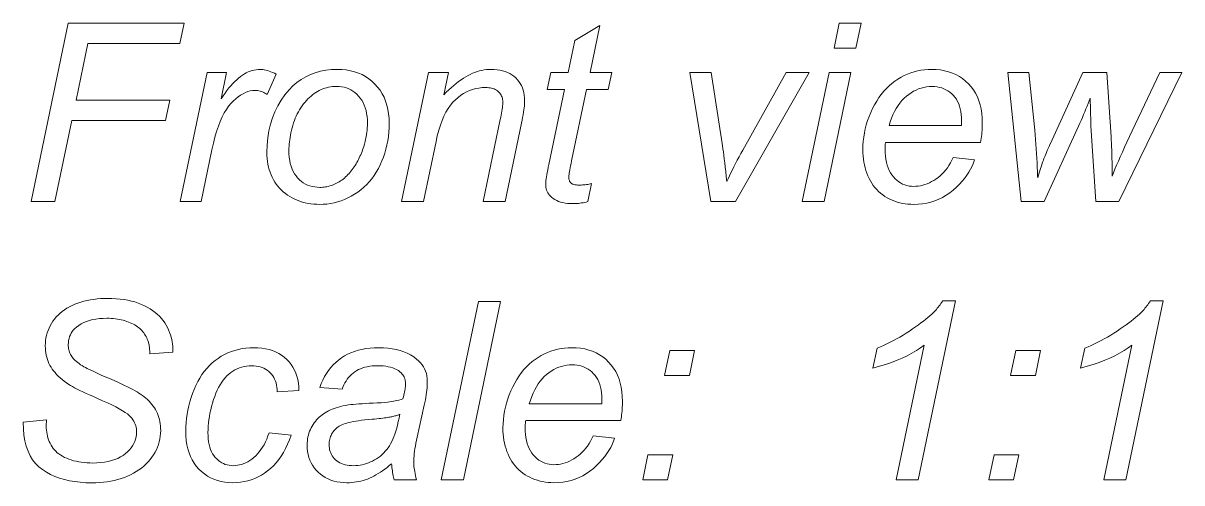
# Model space of a CAD drawing. Extents: x 0 to 297, y 0 to 547.
# Drawn here: x 145.99 to 171.99, y 459.95 to 470.26 of the extents above; entities that cross this region are included whole.
import ezdxf

# ---------------------------------------------------------------- set-up
doc = ezdxf.new("R2010")
doc.units = 0

msp = doc.modelspace()

# ---------------------------------------------------------------- linework, layer by layer
at = {"color": 7, "lineweight": 13}
for points in [[(146.169, 466.265), (147.004, 470.265), (149.604, 470.265), (149.509, 469.809), (147.444, 469.809), (147.179, 468.535), (149.283, 468.535), (149.187, 468.079), (147.083, 468.079), (146.704, 466.265)], [(158.745, 466.666), (158.663, 466.262), (158.628, 466.253), (158.593, 466.245), (158.558, 466.238), (158.523, 466.232), (158.489, 466.227), (158.454, 466.223), (158.42, 466.22), (158.386, 466.217), (158.353, 466.216), (158.319, 466.216), (158.262, 466.217), (158.206, 466.221), (158.153, 466.229), (158.103, 466.239), (158.055, 466.252), (158.009, 466.268), (157.966, 466.286), (157.925, 466.308), (157.886, 466.333), (157.85, 466.36), (157.825, 466.383), (157.803, 466.407), (157.783, 466.433), (157.766, 466.46), (157.752, 466.489), (157.74, 466.52), (157.731, 466.552), (157.724, 466.585), (157.72, 466.621), (157.719, 466.658), (157.72, 466.679), (157.722, 466.706), (157.725, 466.737), (157.73, 466.774), (157.737, 466.815), (157.745, 466.862), (157.754, 466.913), (157.764, 466.969), (157.777, 467.031), (157.79, 467.097), (158.142, 468.78), (157.752, 468.78), (157.831, 469.162), (158.221, 469.162), (158.371, 469.874), (158.936, 470.216), (158.715, 469.162), (159.201, 469.162), (159.119, 468.78), (158.636, 468.78), (158.3, 467.179), (158.288, 467.12), (158.278, 467.066), (158.268, 467.017), (158.26, 466.974), (158.253, 466.935), (158.248, 466.9), (158.243, 466.871), (158.24, 466.847), (158.238, 466.828), (158.238, 466.813), (158.238, 466.796), (158.24, 466.78), (158.242, 466.764), (158.246, 466.75), (158.25, 466.736), (158.256, 466.723), (158.262, 466.711), (158.27, 466.7), (158.278, 466.689), (158.288, 466.679), (158.299, 466.671), (158.311, 466.663), (158.324, 466.656), (158.339, 466.65), (158.354, 466.645), (158.372, 466.64), (158.39, 466.637), (158.41, 466.635), (158.431, 466.633), (158.453, 466.633), (158.485, 466.633), (158.517, 466.634), (158.548, 466.636), (158.578, 466.638), (158.608, 466.641), (158.637, 466.645), (158.665, 466.649), (158.692, 466.654), (158.719, 466.66)], [(164.191, 469.705), (164.308, 470.265), (164.8, 470.265), (164.682, 469.705)], [(149.514, 466.265), (150.12, 469.162), (150.557, 469.162), (150.434, 468.57), (150.479, 468.636), (150.523, 468.698), (150.567, 468.756), (150.611, 468.811), (150.655, 468.862), (150.699, 468.91), (150.743, 468.955), (150.786, 468.995), (150.829, 469.033), (150.872, 469.067), (150.915, 469.097), (150.958, 469.125), (151.001, 469.149), (151.045, 469.17), (151.088, 469.188), (151.132, 469.202), (151.176, 469.213), (151.221, 469.221), (151.265, 469.226), (151.31, 469.228), (151.34, 469.227), (151.371, 469.224), (151.404, 469.218), (151.439, 469.211), (151.474, 469.201), (151.511, 469.19), (151.55, 469.176), (151.589, 469.16), (151.63, 469.142), (151.673, 469.121), (151.471, 468.663), (151.445, 468.681), (151.419, 468.696), (151.392, 468.71), (151.364, 468.722), (151.336, 468.733), (151.308, 468.741), (151.279, 468.747), (151.25, 468.752), (151.22, 468.755), (151.19, 468.756), (151.138, 468.753), (151.086, 468.744), (151.033, 468.73), (150.98, 468.71), (150.927, 468.683), (150.874, 468.652), (150.82, 468.614), (150.766, 468.571), (150.712, 468.522), (150.658, 468.467), (150.604, 468.404), (150.553, 468.332), (150.505, 468.252), (150.458, 468.161), (150.414, 468.062), (150.373, 467.953), (150.333, 467.836), (150.296, 467.709), (150.262, 467.572), (150.229, 467.427), (149.984, 466.265)], [(151.463, 467.364), (151.468, 467.531), (151.483, 467.692), (151.508, 467.847), (151.542, 467.996), (151.587, 468.14), (151.642, 468.277), (151.707, 468.409), (151.782, 468.535), (151.867, 468.655), (151.962, 468.769), (152.047, 468.857), (152.137, 468.934), (152.232, 469.003), (152.333, 469.063), (152.438, 469.113), (152.549, 469.154), (152.664, 469.187), (152.785, 469.209), (152.911, 469.223), (153.042, 469.228), (153.145, 469.225), (153.244, 469.215), (153.338, 469.198), (153.429, 469.175), (153.515, 469.146), (153.598, 469.11), (153.676, 469.067), (153.751, 469.018), (153.821, 468.963), (153.887, 468.9), (153.948, 468.833), (154.002, 468.76), (154.05, 468.683), (154.092, 468.602), (154.127, 468.516), (154.156, 468.425), (154.179, 468.33), (154.195, 468.23), (154.204, 468.125), (154.207, 468.016), (154.205, 467.917), (154.199, 467.819), (154.189, 467.723), (154.175, 467.628), (154.157, 467.534), (154.135, 467.442), (154.109, 467.351), (154.078, 467.262), (154.044, 467.174), (154.006, 467.087), (153.964, 467.003), (153.918, 466.923), (153.869, 466.848), (153.817, 466.776), (153.761, 466.708), (153.702, 466.644), (153.639, 466.584), (153.573, 466.528), (153.504, 466.476), (153.431, 466.428), (153.356, 466.385), (153.281, 466.346), (153.204, 466.311), (153.127, 466.282), (153.049, 466.256), (152.97, 466.236), (152.89, 466.22), (152.81, 466.208), (152.729, 466.201), (152.647, 466.199), (152.58, 466.201), (152.514, 466.205), (152.449, 466.212), (152.386, 466.222), (152.324, 466.235), (152.263, 466.251), (152.203, 466.27), (152.145, 466.292), (152.088, 466.316), (152.032, 466.344), (151.977, 466.374), (151.926, 466.406), (151.877, 466.441), (151.831, 466.479), (151.787, 466.518), (151.746, 466.561), (151.708, 466.605), (151.672, 466.652), (151.639, 466.701), (151.609, 466.753), (151.581, 466.807), (151.556, 466.862), (151.534, 466.919), (151.515, 466.978), (151.499, 467.038), (151.486, 467.1), (151.476, 467.164), (151.468, 467.229), (151.464, 467.296)], [(154.483, 466.265), (155.089, 469.162), (155.536, 469.162), (155.43, 468.658), (155.488, 468.715), (155.545, 468.77), (155.602, 468.822), (155.657, 468.87), (155.712, 468.915), (155.766, 468.956), (155.82, 468.995), (155.873, 469.03), (155.924, 469.062), (155.976, 469.091), (156.026, 469.117), (156.078, 469.141), (156.129, 469.161), (156.18, 469.179), (156.232, 469.194), (156.284, 469.206), (156.336, 469.216), (156.389, 469.222), (156.441, 469.226), (156.494, 469.228), (156.563, 469.226), (156.629, 469.22), (156.692, 469.211), (156.751, 469.197), (156.808, 469.18), (156.862, 469.159), (156.913, 469.134), (156.96, 469.106), (157.005, 469.073), (157.047, 469.037), (157.085, 468.997), (157.119, 468.955), (157.149, 468.911), (157.175, 468.863), (157.197, 468.814), (157.215, 468.761), (157.229, 468.707), (157.239, 468.649), (157.245, 468.589), (157.247, 468.527), (157.246, 468.493), (157.244, 468.455), (157.241, 468.413), (157.236, 468.368), (157.229, 468.319), (157.222, 468.267), (157.212, 468.21), (157.202, 468.15), (157.19, 468.087), (157.176, 468.019), (156.808, 466.265), (156.314, 466.265), (156.699, 468.101), (156.71, 468.153), (156.719, 468.202), (156.728, 468.249), (156.735, 468.293), (156.742, 468.334), (156.747, 468.372), (156.751, 468.407), (156.754, 468.44), (156.755, 468.47), (156.756, 468.497), (156.755, 468.525), (156.752, 468.552), (156.747, 468.578), (156.74, 468.604), (156.731, 468.628), (156.72, 468.65), (156.707, 468.672), (156.692, 468.693), (156.675, 468.713), (156.656, 468.731), (156.636, 468.748), (156.613, 468.764), (156.589, 468.777), (156.562, 468.789), (156.535, 468.799), (156.505, 468.807), (156.473, 468.813), (156.44, 468.818), (156.405, 468.82), (156.368, 468.821), (156.293, 468.819), (156.22, 468.81), (156.148, 468.797), (156.078, 468.778), (156.01, 468.753), (155.943, 468.723), (155.878, 468.688), (155.815, 468.647), (155.753, 468.6), (155.693, 468.548), (155.636, 468.49), (155.581, 468.424), (155.53, 468.35), (155.481, 468.268), (155.436, 468.178), (155.394, 468.081), (155.356, 467.975), (155.32, 467.862), (155.287, 467.741), (155.258, 467.613), (154.977, 466.265)], [(161.427, 466.265), (160.952, 469.162), (161.433, 469.162), (161.681, 467.566), (161.689, 467.51), (161.698, 467.448), (161.707, 467.379), (161.717, 467.304), (161.727, 467.222), (161.737, 467.133), (161.748, 467.038), (161.759, 466.936), (161.77, 466.827), (161.782, 466.712), (161.811, 466.775), (161.842, 466.839), (161.874, 466.905), (161.908, 466.973), (161.944, 467.043), (161.981, 467.115), (162.019, 467.188), (162.059, 467.263), (162.101, 467.34), (162.145, 467.419), (163.113, 469.162), (163.635, 469.162), (161.976, 466.265)], [(163.471, 466.265), (164.077, 469.162), (164.57, 469.162), (163.965, 466.265)], [(166.86, 467.25), (167.34, 467.201), (167.316, 467.129), (167.288, 467.059), (167.253, 466.989), (167.214, 466.92), (167.169, 466.852), (167.119, 466.784), (167.063, 466.717), (167.002, 466.651), (166.936, 466.586), (166.864, 466.521), (166.788, 466.46), (166.709, 466.405), (166.627, 466.357), (166.543, 466.315), (166.455, 466.28), (166.365, 466.251), (166.272, 466.228), (166.176, 466.212), (166.077, 466.202), (165.976, 466.199), (165.912, 466.201), (165.849, 466.205), (165.787, 466.213), (165.727, 466.223), (165.667, 466.236), (165.608, 466.253), (165.551, 466.272), (165.494, 466.294), (165.439, 466.32), (165.385, 466.348), (165.332, 466.379), (165.282, 466.413), (165.235, 466.449), (165.19, 466.488), (165.148, 466.53), (165.109, 466.575), (165.071, 466.622), (165.037, 466.672), (165.005, 466.725), (164.976, 466.78), (164.949, 466.838), (164.925, 466.897), (164.904, 466.958), (164.886, 467.02), (164.87, 467.084), (164.858, 467.149), (164.848, 467.216), (164.841, 467.285), (164.836, 467.355), (164.835, 467.427), (164.837, 467.522), (164.844, 467.616), (164.855, 467.709), (164.87, 467.802), (164.89, 467.895), (164.914, 467.986), (164.943, 468.078), (164.976, 468.168), (165.013, 468.258), (165.055, 468.348), (165.1, 468.435), (165.148, 468.517), (165.198, 468.595), (165.251, 468.668), (165.307, 468.737), (165.365, 468.801), (165.426, 468.86), (165.489, 468.915), (165.555, 468.965), (165.624, 469.011), (165.694, 469.052), (165.766, 469.089), (165.838, 469.122), (165.912, 469.15), (165.987, 469.174), (166.063, 469.193), (166.141, 469.208), (166.219, 469.219), (166.299, 469.226), (166.379, 469.228), (166.481, 469.225), (166.578, 469.215), (166.672, 469.199), (166.761, 469.176), (166.846, 469.147), (166.926, 469.112), (167.003, 469.07), (167.075, 469.022), (167.143, 468.967), (167.207, 468.906), (167.266, 468.839), (167.319, 468.768), (167.365, 468.692), (167.406, 468.611), (167.44, 468.525), (167.468, 468.435), (167.489, 468.34), (167.505, 468.241), (167.514, 468.136), (167.517, 468.027), (167.517, 467.985), (167.516, 467.942), (167.514, 467.899), (167.511, 467.855), (167.508, 467.812), (167.503, 467.768), (167.498, 467.724), (167.493, 467.68), (167.486, 467.635), (167.479, 467.591), (165.345, 467.591), (165.343, 467.574), (165.341, 467.558), (165.34, 467.541), (165.338, 467.526), (165.337, 467.51), (165.336, 467.495), (165.335, 467.48), (165.335, 467.466), (165.334, 467.452), (165.334, 467.438), (165.336, 467.359), (165.342, 467.283), (165.351, 467.211), (165.364, 467.143), (165.381, 467.079), (165.402, 467.019), (165.426, 466.963), (165.454, 466.911), (165.486, 466.862), (165.521, 466.817), (165.559, 466.776), (165.599, 466.74), (165.641, 466.708), (165.684, 466.68), (165.729, 466.657), (165.776, 466.637), (165.824, 466.622), (165.874, 466.612), (165.925, 466.605), (165.978, 466.603), (166.029, 466.605), (166.079, 466.61), (166.13, 466.618), (166.18, 466.63), (166.23, 466.645), (166.28, 466.663), (166.33, 466.685), (166.379, 466.71), (166.428, 466.738), (166.478, 466.769), (166.526, 466.804), (166.571, 466.842), (166.615, 466.883), (166.657, 466.926), (166.696, 466.973), (166.733, 467.022), (166.768, 467.075), (166.801, 467.13), (166.831, 467.188)], [(168.39, 466.265), (168.087, 469.162), (168.562, 469.162), (168.693, 467.861), (168.745, 467.13), (168.746, 467.112), (168.747, 467.09), (168.749, 467.065), (168.75, 467.037), (168.752, 467.006), (168.754, 466.971), (168.755, 466.933), (168.757, 466.892), (168.759, 466.847), (168.761, 466.799), (168.778, 466.854), (168.793, 466.906), (168.808, 466.955), (168.823, 467.001), (168.837, 467.045), (168.851, 467.087), (168.864, 467.126), (168.877, 467.162), (168.889, 467.195), (168.901, 467.226), (168.913, 467.257), (168.926, 467.291), (168.941, 467.327), (168.957, 467.366), (168.975, 467.407), (168.994, 467.451), (169.014, 467.497), (169.036, 467.546), (169.059, 467.597), (169.083, 467.651), (169.774, 469.162), (170.311, 469.162), (170.407, 467.714), (170.411, 467.645), (170.415, 467.573), (170.418, 467.496), (170.422, 467.414), (170.424, 467.328), (170.427, 467.238), (170.429, 467.143), (170.431, 467.044), (170.433, 466.94), (170.434, 466.832), (170.463, 466.908), (170.495, 466.99), (170.531, 467.077), (170.571, 467.17), (170.613, 467.269), (170.66, 467.373), (170.709, 467.483), (170.762, 467.599), (170.819, 467.72), (170.879, 467.847), (171.501, 469.162), (171.995, 469.162), (170.579, 466.265), (170.066, 466.265), (169.956, 467.965), (169.954, 467.999), (169.952, 468.04), (169.95, 468.086), (169.949, 468.139), (169.947, 468.198), (169.945, 468.262), (169.944, 468.333), (169.943, 468.41), (169.941, 468.492), (169.94, 468.581), (169.917, 468.522), (169.894, 468.463), (169.869, 468.402), (169.844, 468.34), (169.818, 468.278), (169.791, 468.214), (169.763, 468.15), (169.735, 468.084), (169.706, 468.018), (169.675, 467.951), (168.909, 466.265)], [(151.956, 467.413), (151.958, 467.333), (151.964, 467.258), (151.974, 467.186), (151.988, 467.118), (152.006, 467.054), (152.027, 466.993), (152.053, 466.937), (152.082, 466.885), (152.116, 466.837), (152.153, 466.793), (152.193, 466.752), (152.236, 466.716), (152.28, 466.685), (152.327, 466.657), (152.376, 466.634), (152.427, 466.615), (152.48, 466.6), (152.535, 466.59), (152.593, 466.583), (152.652, 466.581), (152.684, 466.582), (152.715, 466.584), (152.747, 466.587), (152.778, 466.591), (152.81, 466.597), (152.841, 466.604), (152.872, 466.613), (152.904, 466.622), (152.935, 466.633), (152.966, 466.645), (152.997, 466.659), (153.027, 466.674), (153.057, 466.69), (153.087, 466.707), (153.116, 466.726), (153.145, 466.746), (153.173, 466.768), (153.201, 466.791), (153.228, 466.815), (153.255, 466.84), (153.282, 466.867), (153.307, 466.894), (153.332, 466.922), (153.356, 466.951), (153.379, 466.981), (153.401, 467.011), (153.423, 467.042), (153.444, 467.073), (153.464, 467.106), (153.483, 467.139), (153.502, 467.173), (153.519, 467.207), (153.536, 467.242), (153.552, 467.278), (153.568, 467.313), (153.583, 467.35), (153.597, 467.387), (153.61, 467.424), (153.623, 467.462), (153.635, 467.501), (153.651, 467.554), (153.665, 467.608), (153.678, 467.661), (153.689, 467.713), (153.698, 467.765), (153.706, 467.817), (153.711, 467.868), (153.716, 467.919), (153.718, 467.969), (153.719, 468.019), (153.717, 468.096), (153.711, 468.169), (153.701, 468.239), (153.687, 468.305), (153.67, 468.368), (153.648, 468.427), (153.622, 468.483), (153.592, 468.535), (153.559, 468.584), (153.521, 468.629), (153.481, 468.67), (153.438, 468.707), (153.393, 468.74), (153.347, 468.768), (153.298, 468.792), (153.247, 468.811), (153.194, 468.826), (153.139, 468.837), (153.082, 468.844), (153.023, 468.846), (152.977, 468.845), (152.932, 468.841), (152.888, 468.836), (152.844, 468.828), (152.802, 468.818), (152.76, 468.806), (152.719, 468.792), (152.678, 468.775), (152.639, 468.756), (152.6, 468.735), (152.563, 468.712), (152.525, 468.687), (152.489, 468.66), (152.453, 468.631), (152.419, 468.599), (152.384, 468.566), (152.351, 468.53), (152.318, 468.493), (152.286, 468.454), (152.255, 468.412), (152.225, 468.369), (152.197, 468.324), (152.17, 468.278), (152.145, 468.231), (152.122, 468.182), (152.1, 468.132), (152.08, 468.08), (152.061, 468.027), (152.044, 467.973), (152.029, 467.917), (152.015, 467.861), (152.003, 467.806), (151.992, 467.753), (151.982, 467.701), (151.975, 467.65), (151.968, 467.6), (151.963, 467.551), (151.959, 467.504), (151.957, 467.458)], [(165.424, 467.967), (167.051, 467.967), (167.051, 467.982), (167.052, 467.996), (167.052, 468.009), (167.052, 468.021), (167.053, 468.033), (167.053, 468.043), (167.053, 468.053), (167.053, 468.062), (167.053, 468.069), (167.053, 468.076), (167.051, 468.149), (167.046, 468.218), (167.037, 468.283), (167.024, 468.346), (167.007, 468.404), (166.987, 468.459), (166.962, 468.511), (166.935, 468.559), (166.903, 468.604), (166.868, 468.645), (166.83, 468.683), (166.789, 468.716), (166.747, 468.746), (166.702, 468.772), (166.656, 468.794), (166.607, 468.811), (166.556, 468.825), (166.503, 468.835), (166.448, 468.841), (166.39, 468.843), (166.328, 468.841), (166.266, 468.834), (166.205, 468.823), (166.146, 468.808), (166.088, 468.789), (166.031, 468.765), (165.975, 468.736), (165.92, 468.703), (165.866, 468.666), (165.813, 468.625), (165.762, 468.579), (165.714, 468.529), (165.669, 468.474), (165.626, 468.415), (165.586, 468.351), (165.548, 468.283), (165.513, 468.211), (165.481, 468.134), (165.451, 468.053)], [(145.993, 461.315), (146.517, 461.364), (146.512, 461.225), (146.513, 461.179), (146.516, 461.134), (146.521, 461.09), (146.529, 461.046), (146.538, 461.003), (146.55, 460.961), (146.564, 460.92), (146.58, 460.879), (146.598, 460.84), (146.618, 460.801), (146.641, 460.763), (146.666, 460.727), (146.695, 460.693), (146.726, 460.661), (146.759, 460.63), (146.796, 460.601), (146.835, 460.574), (146.877, 460.549), (146.922, 460.525), (146.97, 460.503), (147.02, 460.483), (147.072, 460.466), (147.126, 460.45), (147.181, 460.436), (147.239, 460.425), (147.298, 460.415), (147.359, 460.408), (147.422, 460.403), (147.487, 460.399), (147.554, 460.398), (147.648, 460.4), (147.737, 460.407), (147.822, 460.417), (147.902, 460.432), (147.977, 460.451), (148.048, 460.474), (148.115, 460.501), (148.177, 460.533), (148.234, 460.569), (148.287, 460.608), (148.335, 460.651), (148.377, 460.695), (148.415, 460.74), (148.448, 460.786), (148.476, 460.834), (148.499, 460.882), (148.516, 460.932), (148.529, 460.983), (148.536, 461.035), (148.539, 461.089), (148.538, 461.126), (148.534, 461.163), (148.527, 461.199), (148.518, 461.234), (148.506, 461.269), (148.491, 461.303), (148.473, 461.336), (148.453, 461.369), (148.431, 461.401), (148.405, 461.432), (148.373, 461.464), (148.332, 461.498), (148.281, 461.534), (148.221, 461.572), (148.151, 461.613), (148.072, 461.655), (147.983, 461.7), (147.885, 461.747), (147.777, 461.796), (147.66, 461.847), (147.569, 461.887), (147.484, 461.925), (147.404, 461.961), (147.331, 461.996), (147.263, 462.028), (147.202, 462.058), (147.147, 462.087), (147.097, 462.113), (147.054, 462.138), (147.016, 462.161), (146.964, 462.197), (146.914, 462.233), (146.867, 462.27), (146.823, 462.308), (146.782, 462.346), (146.743, 462.385), (146.708, 462.425), (146.675, 462.465), (146.645, 462.506), (146.618, 462.547), (146.594, 462.589), (146.572, 462.633), (146.553, 462.678), (146.536, 462.723), (146.522, 462.77), (146.51, 462.819), (146.501, 462.868), (146.495, 462.919), (146.491, 462.97), (146.49, 463.023), (146.492, 463.084), (146.497, 463.144), (146.505, 463.203), (146.517, 463.26), (146.532, 463.316), (146.551, 463.372), (146.573, 463.425), (146.598, 463.478), (146.627, 463.53), (146.659, 463.58), (146.694, 463.628), (146.733, 463.674), (146.775, 463.718), (146.82, 463.76), (146.867, 463.799), (146.919, 463.836), (146.973, 463.87), (147.03, 463.902), (147.091, 463.932), (147.154, 463.959), (147.22, 463.984), (147.288, 464.006), (147.357, 464.026), (147.428, 464.043), (147.501, 464.057), (147.576, 464.069), (147.652, 464.078), (147.729, 464.085), (147.809, 464.089), (147.89, 464.09), (147.986, 464.088), (148.079, 464.083), (148.169, 464.075), (148.256, 464.064), (148.34, 464.049), (148.421, 464.031), (148.499, 464.01), (148.573, 463.985), (148.645, 463.957), (148.714, 463.926), (148.779, 463.892), (148.841, 463.856), (148.898, 463.818), (148.953, 463.778), (149.003, 463.735), (149.05, 463.691), (149.093, 463.644), (149.133, 463.595), (149.169, 463.543), (149.201, 463.49), (149.229, 463.435), (149.255, 463.382), (149.278, 463.328), (149.298, 463.275), (149.314, 463.223), (149.328, 463.171), (149.338, 463.12), (149.346, 463.069), (149.351, 463.019), (149.352, 462.969), (149.352, 462.963), (149.352, 462.957), (149.352, 462.951), (149.352, 462.944), (149.351, 462.936), (149.351, 462.927), (149.351, 462.918), (149.35, 462.908), (149.35, 462.898), (149.349, 462.887), (148.834, 462.846), (148.833, 462.879), (148.832, 462.911), (148.831, 462.941), (148.829, 462.969), (148.826, 462.997), (148.823, 463.022), (148.819, 463.047), (148.814, 463.069), (148.809, 463.091), (148.804, 463.111), (148.792, 463.143), (148.779, 463.175), (148.766, 463.206), (148.75, 463.235), (148.734, 463.264), (148.717, 463.292), (148.698, 463.318), (148.678, 463.344), (148.657, 463.368), (148.635, 463.392), (148.611, 463.414), (148.585, 463.436), (148.558, 463.456), (148.529, 463.476), (148.498, 463.495), (148.466, 463.513), (148.432, 463.53), (148.396, 463.546), (148.359, 463.561), (148.319, 463.576), (148.279, 463.589), (148.237, 463.601), (148.195, 463.611), (148.151, 463.62), (148.107, 463.628), (148.062, 463.634), (148.015, 463.639), (147.968, 463.643), (147.92, 463.645), (147.871, 463.645), (147.785, 463.643), (147.704, 463.637), (147.626, 463.628), (147.552, 463.614), (147.482, 463.596), (147.416, 463.575), (147.354, 463.549), (147.296, 463.52), (147.242, 463.486), (147.191, 463.449), (147.156, 463.418), (147.124, 463.385), (147.096, 463.35), (147.072, 463.313), (147.052, 463.274), (147.035, 463.233), (147.022, 463.191), (147.013, 463.146), (147.007, 463.099), (147.006, 463.05), (147.006, 463.021), (147.009, 462.993), (147.012, 462.965), (147.018, 462.938), (147.025, 462.911), (147.033, 462.885), (147.043, 462.86), (147.054, 462.835), (147.067, 462.811), (147.082, 462.787), (147.098, 462.764), (147.117, 462.741), (147.139, 462.718), (147.163, 462.695), (147.189, 462.672), (147.218, 462.649), (147.249, 462.627), (147.283, 462.604), (147.319, 462.582), (147.358, 462.559), (147.39, 462.542), (147.43, 462.521), (147.478, 462.498), (147.533, 462.471), (147.597, 462.441), (147.668, 462.408), (147.747, 462.372), (147.834, 462.333), (147.929, 462.291), (148.032, 462.246), (148.115, 462.208), (148.193, 462.172), (148.266, 462.138), (148.334, 462.106), (148.396, 462.075), (148.453, 462.046), (148.504, 462.018), (148.55, 461.992), (148.591, 461.968), (148.626, 461.945), (148.669, 461.916), (148.71, 461.885), (148.748, 461.853), (148.785, 461.82), (148.819, 461.785), (148.852, 461.75), (148.882, 461.713), (148.911, 461.675), (148.937, 461.635), (148.962, 461.595), (148.984, 461.553), (149.004, 461.51), (149.022, 461.466), (149.037, 461.421), (149.05, 461.375), (149.06, 461.327), (149.069, 461.279), (149.075, 461.229), (149.078, 461.179), (149.079, 461.127), (149.077, 461.062), (149.071, 460.999), (149.061, 460.937), (149.048, 460.875), (149.03, 460.815), (149.008, 460.755), (148.982, 460.697), (148.953, 460.64), (148.919, 460.583), (148.881, 460.528), (148.84, 460.474), (148.796, 460.423), (148.749, 460.375), (148.699, 460.328), (148.646, 460.285), (148.59, 460.244), (148.53, 460.205), (148.468, 460.169), (148.403, 460.135), (148.334, 460.104), (148.264, 460.075), (148.191, 460.05), (148.116, 460.027), (148.039, 460.008), (147.96, 459.991), (147.879, 459.978), (147.796, 459.967), (147.711, 459.96), (147.624, 459.955), (147.535, 459.954), (147.402, 459.957), (147.273, 459.965), (147.15, 459.98), (147.031, 460.001), (146.918, 460.028), (146.81, 460.06), (146.706, 460.099), (146.608, 460.143), (146.514, 460.193), (146.426, 460.25), (146.344, 460.314), (146.271, 460.387), (146.206, 460.47), (146.15, 460.562), (146.103, 460.664), (146.064, 460.775), (146.033, 460.896), (146.011, 461.026), (145.998, 461.166)], [(155.377, 460.022), (156.212, 464.022), (156.705, 464.022), (155.871, 460.022)], [(165.581, 460.022), (166.214, 463.042), (166.129, 462.979), (166.037, 462.919), (165.939, 462.861), (165.834, 462.805), (165.722, 462.752), (165.603, 462.702), (165.478, 462.654), (165.346, 462.609), (165.208, 462.567), (165.063, 462.527), (165.156, 462.974), (165.229, 463.004), (165.303, 463.037), (165.376, 463.071), (165.449, 463.106), (165.522, 463.144), (165.594, 463.183), (165.667, 463.224), (165.739, 463.267), (165.811, 463.312), (165.883, 463.359), (165.953, 463.406), (166.019, 463.451), (166.082, 463.496), (166.141, 463.539), (166.197, 463.581), (166.249, 463.622), (166.298, 463.662), (166.342, 463.7), (166.384, 463.737), (166.422, 463.774), (166.443, 463.796), (166.465, 463.819), (166.486, 463.843), (166.507, 463.868), (166.528, 463.894), (166.549, 463.921), (166.569, 463.949), (166.589, 463.978), (166.609, 464.008), (166.629, 464.038), (166.916, 464.038), (166.078, 460.022)], [(170.242, 460.022), (170.875, 463.042), (170.789, 462.979), (170.698, 462.919), (170.599, 462.861), (170.494, 462.805), (170.382, 462.752), (170.264, 462.702), (170.139, 462.654), (170.007, 462.609), (169.868, 462.567), (169.723, 462.527), (169.816, 462.974), (169.89, 463.004), (169.963, 463.037), (170.036, 463.071), (170.109, 463.106), (170.182, 463.144), (170.255, 463.183), (170.327, 463.224), (170.399, 463.267), (170.471, 463.312), (170.543, 463.359), (170.613, 463.406), (170.679, 463.451), (170.742, 463.496), (170.802, 463.539), (170.857, 463.581), (170.909, 463.622), (170.958, 463.662), (171.003, 463.7), (171.044, 463.737), (171.082, 463.774), (171.104, 463.796), (171.125, 463.819), (171.146, 463.843), (171.168, 463.868), (171.188, 463.894), (171.209, 463.921), (171.229, 463.949), (171.25, 463.978), (171.27, 464.008), (171.289, 464.038), (171.576, 464.038), (170.738, 460.022)], [(151.513, 461.078), (152.007, 461.026), (151.968, 460.92), (151.926, 460.82), (151.882, 460.725), (151.833, 460.636), (151.782, 460.553), (151.728, 460.475), (151.67, 460.403), (151.61, 460.336), (151.546, 460.275), (151.479, 460.22), (151.41, 460.17), (151.338, 460.125), (151.265, 460.085), (151.19, 460.051), (151.113, 460.022), (151.034, 459.998), (150.953, 459.98), (150.871, 459.967), (150.786, 459.959), (150.7, 459.956), (150.607, 459.959), (150.518, 459.969), (150.433, 459.984), (150.351, 460.005), (150.273, 460.033), (150.198, 460.066), (150.127, 460.106), (150.059, 460.152), (149.995, 460.204), (149.935, 460.262), (149.879, 460.325), (149.829, 460.394), (149.785, 460.467), (149.747, 460.545), (149.715, 460.628), (149.688, 460.716), (149.668, 460.809), (149.653, 460.906), (149.644, 461.009), (149.641, 461.116), (149.643, 461.211), (149.649, 461.305), (149.658, 461.399), (149.671, 461.493), (149.688, 461.587), (149.709, 461.68), (149.734, 461.773), (149.762, 461.865), (149.794, 461.957), (149.83, 462.049), (149.869, 462.139), (149.911, 462.224), (149.957, 462.304), (150.006, 462.381), (150.058, 462.453), (150.114, 462.52), (150.173, 462.583), (150.235, 462.642), (150.3, 462.696), (150.368, 462.746), (150.44, 462.792), (150.513, 462.832), (150.588, 462.868), (150.665, 462.899), (150.744, 462.925), (150.825, 462.947), (150.908, 462.964), (150.993, 462.975), (151.08, 462.983), (151.169, 462.985), (151.261, 462.982), (151.348, 462.974), (151.432, 462.961), (151.512, 462.943), (151.587, 462.919), (151.659, 462.89), (151.728, 462.856), (151.792, 462.816), (151.852, 462.772), (151.909, 462.722), (151.961, 462.667), (152.007, 462.61), (152.048, 462.548), (152.083, 462.484), (152.113, 462.416), (152.138, 462.344), (152.157, 462.27), (152.171, 462.191), (152.179, 462.11), (152.182, 462.025), (151.696, 461.992), (151.694, 462.046), (151.689, 462.097), (151.68, 462.146), (151.669, 462.193), (151.655, 462.237), (151.637, 462.279), (151.617, 462.319), (151.593, 462.356), (151.566, 462.391), (151.536, 462.423), (151.504, 462.452), (151.47, 462.479), (151.433, 462.502), (151.395, 462.522), (151.354, 462.54), (151.312, 462.554), (151.268, 462.564), (151.222, 462.572), (151.173, 462.577), (151.123, 462.578), (151.064, 462.577), (151.007, 462.571), (150.952, 462.561), (150.898, 462.548), (150.845, 462.531), (150.795, 462.511), (150.745, 462.486), (150.698, 462.458), (150.652, 462.426), (150.607, 462.39), (150.565, 462.351), (150.524, 462.307), (150.485, 462.26), (150.448, 462.208), (150.412, 462.153), (150.379, 462.094), (150.348, 462.031), (150.318, 461.964), (150.291, 461.893), (150.265, 461.819), (150.241, 461.742), (150.22, 461.666), (150.201, 461.591), (150.185, 461.516), (150.172, 461.442), (150.161, 461.369), (150.152, 461.296), (150.146, 461.224), (150.142, 461.152), (150.141, 461.08), (150.142, 461.008), (150.147, 460.939), (150.155, 460.875), (150.167, 460.813), (150.182, 460.756), (150.2, 460.702), (150.221, 460.652), (150.245, 460.605), (150.273, 460.563), (150.304, 460.524), (150.338, 460.489), (150.373, 460.457), (150.409, 460.429), (150.448, 460.405), (150.487, 460.385), (150.528, 460.368), (150.571, 460.355), (150.615, 460.346), (150.661, 460.34), (150.708, 460.338), (150.756, 460.34), (150.803, 460.346), (150.85, 460.355), (150.897, 460.368), (150.943, 460.384), (150.989, 460.404), (151.034, 460.428), (151.079, 460.455), (151.124, 460.486), (151.168, 460.521), (151.211, 460.56), (151.252, 460.602), (151.291, 460.648), (151.329, 460.698), (151.364, 460.752), (151.398, 460.809), (151.429, 460.871), (151.459, 460.936), (151.487, 461.005)], [(154.261, 460.382), (154.21, 460.339), (154.159, 460.298), (154.109, 460.26), (154.059, 460.224), (154.009, 460.191), (153.96, 460.16), (153.911, 460.131), (153.863, 460.104), (153.815, 460.08), (153.767, 460.059), (153.719, 460.039), (153.671, 460.022), (153.621, 460.006), (153.572, 459.993), (153.521, 459.982), (153.47, 459.973), (153.418, 459.966), (153.366, 459.96), (153.313, 459.957), (153.259, 459.956), (153.181, 459.959), (153.105, 459.966), (153.033, 459.978), (152.963, 459.994), (152.897, 460.015), (152.834, 460.041), (152.774, 460.072), (152.717, 460.107), (152.663, 460.148), (152.613, 460.192), (152.566, 460.241), (152.524, 460.292), (152.487, 460.346), (152.456, 460.402), (152.429, 460.461), (152.406, 460.523), (152.389, 460.588), (152.377, 460.655), (152.37, 460.724), (152.367, 460.797), (152.368, 460.845), (152.372, 460.892), (152.377, 460.937), (152.385, 460.982), (152.395, 461.026), (152.407, 461.068), (152.421, 461.109), (152.438, 461.149), (152.457, 461.189), (152.478, 461.226), (152.5, 461.263), (152.525, 461.298), (152.55, 461.332), (152.578, 461.364), (152.606, 461.395), (152.636, 461.424), (152.668, 461.452), (152.701, 461.478), (152.735, 461.503), (152.771, 461.527), (152.808, 461.549), (152.847, 461.569), (152.888, 461.589), (152.93, 461.607), (152.974, 461.624), (153.02, 461.639), (153.067, 461.654), (153.116, 461.667), (153.166, 461.678), (153.218, 461.689), (153.255, 461.695), (153.297, 461.702), (153.345, 461.707), (153.399, 461.713), (153.46, 461.718), (153.526, 461.723), (153.598, 461.728), (153.676, 461.733), (153.76, 461.737), (153.85, 461.741), (153.94, 461.745), (154.026, 461.751), (154.105, 461.758), (154.18, 461.766), (154.249, 461.775), (154.314, 461.785), (154.372, 461.797), (154.426, 461.81), (154.474, 461.824), (154.517, 461.839), (154.528, 461.879), (154.538, 461.917), (154.546, 461.954), (154.554, 461.99), (154.56, 462.024), (154.565, 462.057), (154.569, 462.088), (154.572, 462.118), (154.574, 462.147), (154.574, 462.175), (154.573, 462.208), (154.569, 462.24), (154.563, 462.271), (154.554, 462.3), (154.543, 462.328), (154.529, 462.354), (154.513, 462.379), (154.494, 462.402), (154.473, 462.424), (154.449, 462.445), (154.413, 462.471), (154.374, 462.494), (154.332, 462.514), (154.286, 462.532), (154.238, 462.547), (154.186, 462.559), (154.131, 462.569), (154.073, 462.576), (154.011, 462.58), (153.947, 462.581), (153.886, 462.58), (153.827, 462.576), (153.77, 462.569), (153.716, 462.559), (153.664, 462.547), (153.614, 462.532), (153.567, 462.514), (153.522, 462.493), (153.479, 462.47), (153.438, 462.443), (153.4, 462.415), (153.363, 462.384), (153.329, 462.35), (153.297, 462.315), (153.267, 462.277), (153.239, 462.236), (153.214, 462.194), (153.191, 462.149), (153.169, 462.101), (153.15, 462.052), (152.651, 462.095), (152.683, 462.18), (152.719, 462.26), (152.759, 462.336), (152.802, 462.408), (152.848, 462.476), (152.899, 462.54), (152.952, 462.6), (153.01, 462.656), (153.071, 462.708), (153.135, 462.756), (153.203, 462.799), (153.275, 462.838), (153.35, 462.873), (153.428, 462.902), (153.51, 462.928), (153.595, 462.948), (153.684, 462.964), (153.777, 462.976), (153.872, 462.983), (153.971, 462.985), (154.077, 462.982), (154.178, 462.975), (154.274, 462.962), (154.366, 462.944), (154.453, 462.921), (154.536, 462.893), (154.614, 462.859), (154.688, 462.821), (154.758, 462.777), (154.823, 462.729), (154.868, 462.689), (154.909, 462.648), (154.945, 462.604), (154.976, 462.557), (155.003, 462.509), (155.024, 462.458), (155.041, 462.405), (155.053, 462.35), (155.06, 462.292), (155.063, 462.232), (155.062, 462.185), (155.06, 462.136), (155.057, 462.086), (155.052, 462.035), (155.046, 461.982), (155.038, 461.927), (155.029, 461.871), (155.019, 461.814), (155.008, 461.755), (154.995, 461.694), (154.834, 460.974), (154.819, 460.907), (154.806, 460.842), (154.795, 460.779), (154.785, 460.72), (154.776, 460.662), (154.77, 460.608), (154.764, 460.556), (154.76, 460.506), (154.758, 460.459), (154.757, 460.415), (154.758, 460.386), (154.76, 460.355), (154.763, 460.322), (154.767, 460.286), (154.772, 460.248), (154.779, 460.208), (154.787, 460.165), (154.796, 460.12), (154.806, 460.072), (154.817, 460.022), (154.318, 460.022), (154.31, 460.051), (154.303, 460.082), (154.296, 460.114), (154.289, 460.148), (154.283, 460.183), (154.278, 460.22), (154.273, 460.258), (154.268, 460.298), (154.264, 460.339)], [(158.785, 461.007), (159.265, 460.958), (159.241, 460.887), (159.213, 460.816), (159.178, 460.746), (159.139, 460.677), (159.094, 460.609), (159.044, 460.542), (158.988, 460.475), (158.927, 460.409), (158.86, 460.343), (158.789, 460.278), (158.713, 460.217), (158.634, 460.162), (158.552, 460.114), (158.468, 460.072), (158.38, 460.037), (158.29, 460.008), (158.197, 459.985), (158.101, 459.969), (158.002, 459.96), (157.901, 459.956), (157.837, 459.958), (157.774, 459.962), (157.712, 459.97), (157.651, 459.98), (157.592, 459.993), (157.533, 460.01), (157.476, 460.029), (157.419, 460.052), (157.364, 460.077), (157.31, 460.105), (157.257, 460.136), (157.207, 460.17), (157.16, 460.206), (157.115, 460.246), (157.073, 460.288), (157.033, 460.332), (156.996, 460.379), (156.962, 460.429), (156.93, 460.482), (156.901, 460.538), (156.874, 460.595), (156.85, 460.654), (156.829, 460.715), (156.811, 460.777), (156.795, 460.841), (156.783, 460.907), (156.773, 460.974), (156.766, 461.042), (156.761, 461.112), (156.76, 461.184), (156.762, 461.279), (156.769, 461.373), (156.78, 461.466), (156.795, 461.559), (156.815, 461.652), (156.839, 461.744), (156.868, 461.835), (156.901, 461.925), (156.938, 462.016), (156.98, 462.105), (157.025, 462.192), (157.073, 462.274), (157.123, 462.352), (157.176, 462.425), (157.232, 462.494), (157.29, 462.558), (157.351, 462.617), (157.414, 462.672), (157.48, 462.722), (157.549, 462.768), (157.619, 462.809), (157.691, 462.846), (157.763, 462.879), (157.837, 462.907), (157.912, 462.931), (157.988, 462.95), (158.066, 462.965), (158.144, 462.976), (158.224, 462.983), (158.304, 462.985), (158.406, 462.982), (158.503, 462.972), (158.597, 462.956), (158.686, 462.933), (158.771, 462.904), (158.851, 462.869), (158.928, 462.827), (159, 462.779), (159.068, 462.724), (159.132, 462.663), (159.191, 462.596), (159.244, 462.525), (159.29, 462.449), (159.331, 462.368), (159.365, 462.282), (159.393, 462.192), (159.414, 462.097), (159.43, 461.998), (159.439, 461.893), (159.442, 461.784), (159.442, 461.742), (159.441, 461.699), (159.439, 461.656), (159.436, 461.612), (159.433, 461.569), (159.428, 461.525), (159.423, 461.481), (159.418, 461.437), (159.411, 461.393), (159.404, 461.348), (157.27, 461.348), (157.268, 461.331), (157.266, 461.315), (157.265, 461.299), (157.263, 461.283), (157.262, 461.267), (157.261, 461.252), (157.26, 461.237), (157.26, 461.223), (157.259, 461.209), (157.259, 461.195), (157.261, 461.116), (157.267, 461.04), (157.276, 460.968), (157.289, 460.901), (157.306, 460.837), (157.327, 460.776), (157.351, 460.72), (157.379, 460.668), (157.411, 460.619), (157.446, 460.574), (157.484, 460.534), (157.524, 460.497), (157.566, 460.465), (157.609, 460.437), (157.654, 460.414), (157.7, 460.394), (157.749, 460.379), (157.799, 460.369), (157.85, 460.362), (157.903, 460.36), (157.954, 460.362), (158.004, 460.367), (158.055, 460.375), (158.105, 460.387), (158.155, 460.402), (158.205, 460.42), (158.255, 460.442), (158.304, 460.467), (158.353, 460.495), (158.403, 460.527), (158.451, 460.561), (158.496, 460.599), (158.54, 460.64), (158.582, 460.683), (158.621, 460.73), (158.658, 460.779), (158.693, 460.832), (158.726, 460.887), (158.756, 460.946)], [(160.386, 462.36), (160.504, 462.919), (161.06, 462.919), (160.946, 462.36)], [(168.152, 462.36), (168.269, 462.919), (168.826, 462.919), (168.711, 462.36)], [(157.349, 461.724), (158.976, 461.724), (158.976, 461.739), (158.977, 461.753), (158.977, 461.766), (158.977, 461.779), (158.978, 461.79), (158.978, 461.8), (158.978, 461.81), (158.978, 461.819), (158.978, 461.827), (158.978, 461.834), (158.976, 461.906), (158.971, 461.975), (158.962, 462.041), (158.949, 462.103), (158.932, 462.161), (158.912, 462.216), (158.887, 462.268), (158.86, 462.316), (158.828, 462.361), (158.793, 462.402), (158.755, 462.44), (158.714, 462.474), (158.672, 462.503), (158.627, 462.529), (158.581, 462.551), (158.532, 462.569), (158.481, 462.582), (158.428, 462.592), (158.373, 462.598), (158.315, 462.6), (158.253, 462.598), (158.191, 462.592), (158.13, 462.581), (158.071, 462.565), (158.013, 462.546), (157.956, 462.522), (157.9, 462.493), (157.845, 462.461), (157.791, 462.423), (157.738, 462.382), (157.687, 462.336), (157.639, 462.286), (157.594, 462.231), (157.551, 462.172), (157.511, 462.108), (157.473, 462.04), (157.438, 461.968), (157.406, 461.891), (157.376, 461.81)], [(154.444, 461.49), (154.423, 461.482), (154.401, 461.474), (154.38, 461.467), (154.358, 461.46), (154.336, 461.454), (154.314, 461.448), (154.291, 461.442), (154.268, 461.436), (154.245, 461.432), (154.221, 461.427), (154.196, 461.423), (154.167, 461.418), (154.136, 461.414), (154.101, 461.409), (154.063, 461.404), (154.021, 461.4), (153.977, 461.395), (153.929, 461.39), (153.878, 461.385), (153.824, 461.381), (153.74, 461.373), (153.662, 461.365), (153.588, 461.356), (153.52, 461.347), (153.456, 461.337), (153.398, 461.327), (153.345, 461.317), (153.297, 461.306), (153.254, 461.295), (153.216, 461.284), (153.181, 461.271), (153.148, 461.258), (153.117, 461.242), (153.088, 461.226), (153.06, 461.208), (153.034, 461.188), (153.01, 461.168), (152.988, 461.145), (152.967, 461.122), (152.948, 461.097), (152.931, 461.071), (152.916, 461.044), (152.902, 461.017), (152.891, 460.99), (152.881, 460.962), (152.873, 460.933), (152.866, 460.904), (152.862, 460.874), (152.859, 460.844), (152.858, 460.813), (152.86, 460.772), (152.864, 460.733), (152.871, 460.695), (152.881, 460.659), (152.894, 460.624), (152.91, 460.591), (152.928, 460.559), (152.95, 460.528), (152.974, 460.5), (153.001, 460.472), (153.031, 460.447), (153.064, 460.424), (153.098, 460.404), (153.136, 460.386), (153.175, 460.372), (153.217, 460.36), (153.262, 460.35), (153.308, 460.344), (153.358, 460.34), (153.409, 460.338), (153.458, 460.34), (153.507, 460.344), (153.555, 460.35), (153.603, 460.359), (153.65, 460.371), (153.697, 460.385), (153.744, 460.402), (153.79, 460.421), (153.836, 460.443), (153.881, 460.468), (153.926, 460.495), (153.968, 460.524), (154.009, 460.555), (154.047, 460.588), (154.084, 460.623), (154.119, 460.66), (154.152, 460.7), (154.183, 460.741), (154.212, 460.784), (154.239, 460.829), (154.264, 460.878), (154.289, 460.93), (154.312, 460.986), (154.334, 461.046), (154.356, 461.111), (154.375, 461.178), (154.394, 461.25), (154.412, 461.326), (154.428, 461.406)], [(159.898, 460.022), (160.015, 460.581), (160.574, 460.581), (160.454, 460.022)], [(167.663, 460.022), (167.78, 460.581), (168.34, 460.581), (168.22, 460.022)]]:
    msp.add_lwpolyline(points, close=True, dxfattribs=at)

doc.saveas('drawing.dxf')
